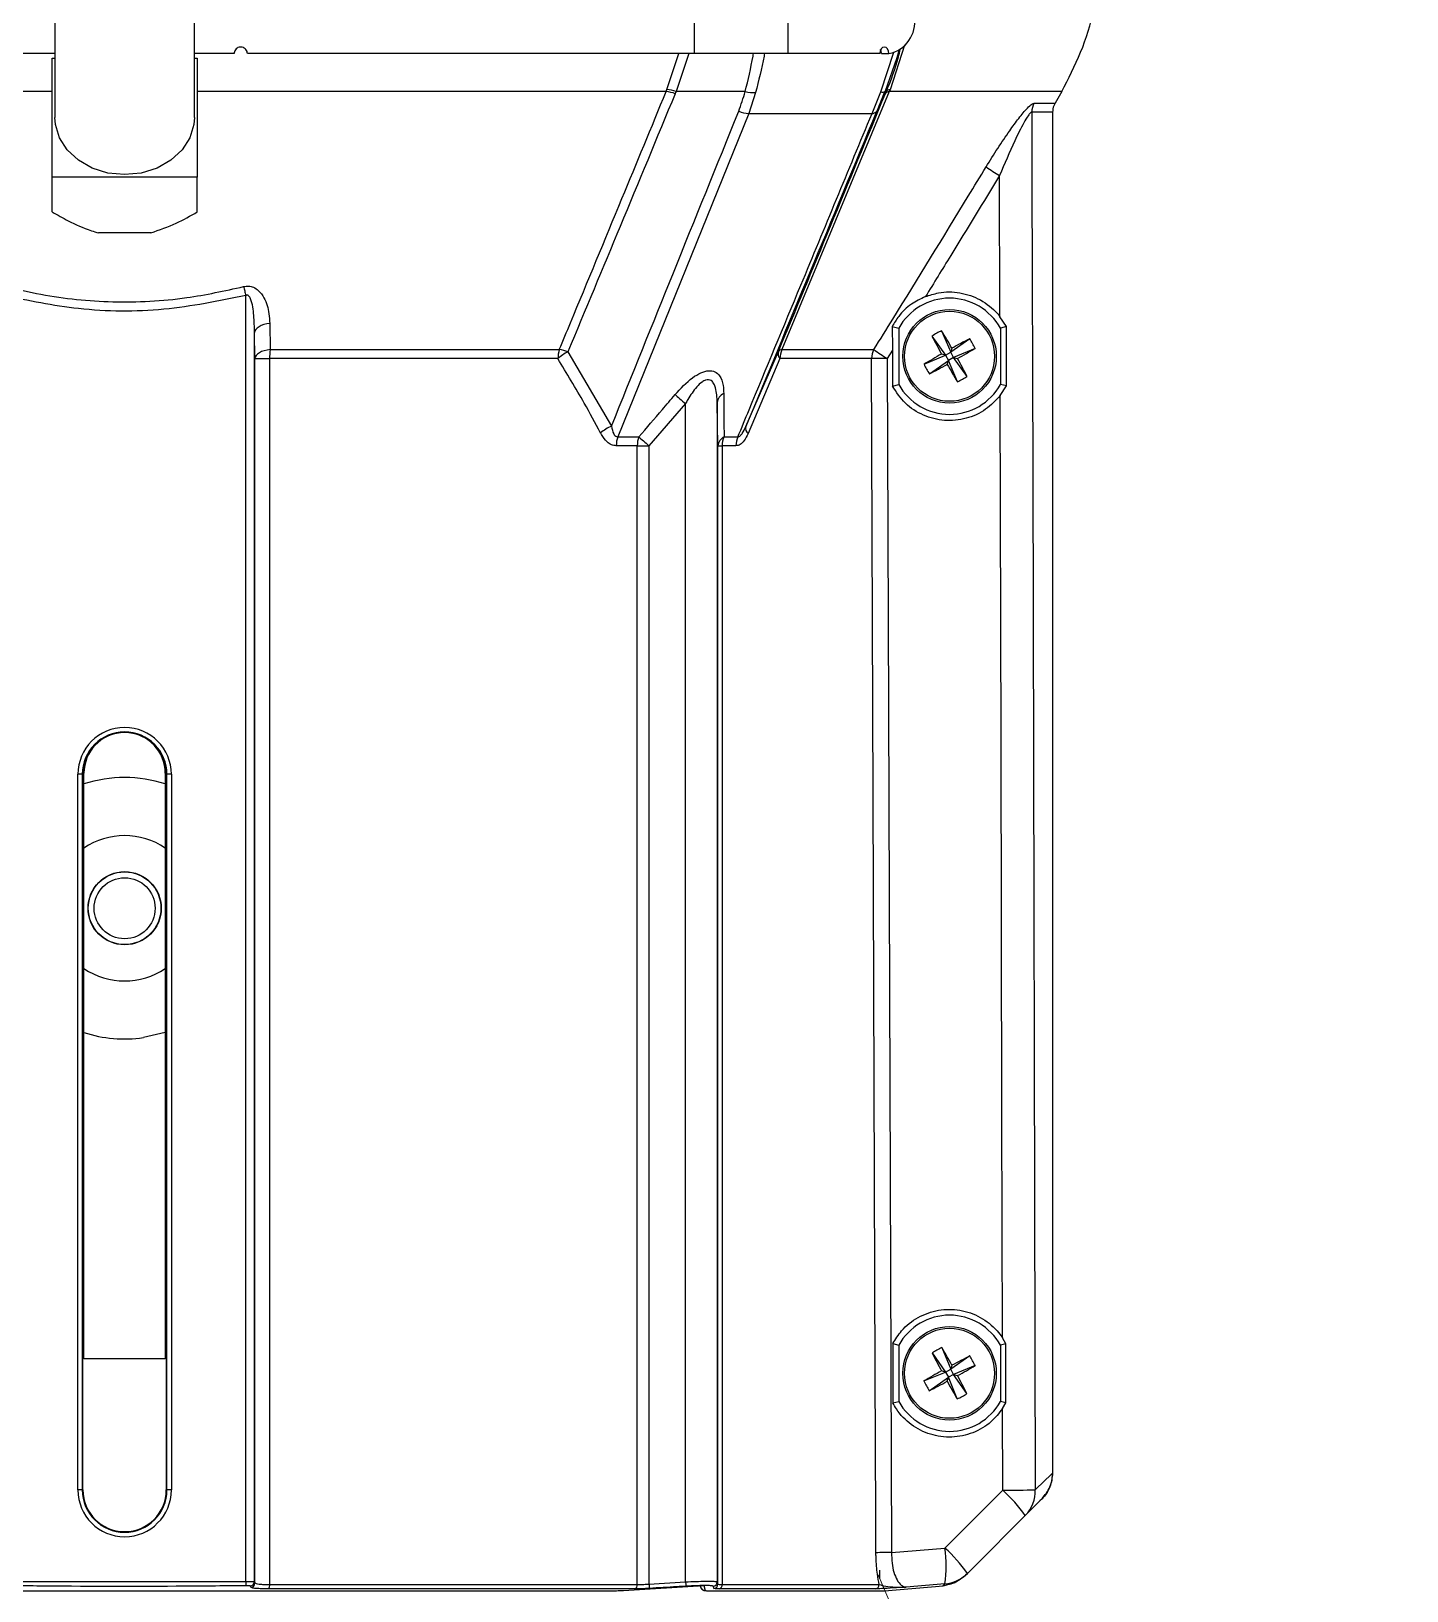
# Model space of a CAD drawing. Extents: x 11 to 120, y 2 to 94.
# Drawn here: x 54.86 to 59.6, y 74.88 to 80.25 of the extents above; entities that cross this region are included whole.
import ezdxf

# ---------------------------------------------------------------- set-up
doc = ezdxf.new("R2010")
doc.units = 0
doc.header["$MEASUREMENT"] = 0
doc.linetypes.add('SLD-Solid', pattern=[0])
doc.layers.add('OBJECT', color=7, linetype='CONTINUOUS')

msp = doc.modelspace()

# ---------------------------------------------------------------- linework, layer by layer
at = {"layer": 'OBJECT'}
for p, q in [((57.1482, 80.1709), (57.1482, 80.7509)), ((57.4714, 80.1709), (57.4714, 80.7509)), ((54.9465, 80.509), (54.9465, 79.9507)), ((55.4265, 79.9507), (55.4265, 80.5083)), ((57.8719, 80.1998), (57.8216, 80.0466)), ((54.9465, 80.1709), (54.809, 80.1709)), ((54.9365, 80.1554), (54.9465, 80.1554)), ((54.9365, 79.7459), (54.9365, 80.1554)), ((55.564, 80.1709), (55.4265, 80.1709)), ((55.4265, 80.1554), (55.4365, 80.1554)), ((55.4365, 80.1554), (55.4365, 79.7459)), ((57.1482, 80.1709), (55.609, 80.1709)), ((57.0537, 80.0469), (57.0941, 80.1709)), ((57.4714, 80.1709), (57.1482, 80.1709)), ((57.786, 80.1709), (57.4714, 80.1709)), ((57.7902, 80.0389), (57.8349, 80.1758)), ((57.7924, 80.1709), (57.8178, 80.1709)), ((54.9365, 80.04), (53.3221, 80.04)), ((57.0509, 80.04), (55.4365, 80.04)), ((57.0509, 80.04), (57.0537, 80.0469)), ((57.3231, 80.04), (57.0849, 80.04)), ((57.3588, 80.0366), (57.3349, 79.965)), ((57.8189, 80.04), (57.4495, 79.1519)), ((57.7595, 79.965), (57.7902, 80.0389)), ((57.8045, 80.0418), (57.8085, 80.0401)), ((57.8216, 80.0466), (57.8189, 80.04)), ((58.4125, 80.04), (57.8189, 80.04)), ((58.4125, 80.04), (58.3898, 80.0006)), ((58.3177, 80.0006), (58.3898, 80.0006)), ((57.3349, 79.965), (56.8842, 78.8519)), ((57.3349, 79.965), (57.7595, 79.965)), ((58.3814, 79.9696), (58.3096, 79.9696)), ((58.3814, 79.9696), (58.3814, 75.2858)), ((55.4365, 79.7459), (54.9365, 79.7459)), ((54.9365, 79.6257), (54.9365, 79.7459)), ((55.4365, 79.6257), (55.4365, 79.7459)), ((58.2001, 79.2654), (58.1989, 79.7507)), ((55.2766, 79.5537), (55.0965, 79.5537)), ((55.6038, 74.913), (55.6038, 79.3379)), ((55.6861, 79.2416), (55.6873, 79.1519)), ((57.829, 79.2315), (57.8515, 79.2259)), ((57.8515, 79.2259), (57.8515, 79.0322)), ((58.2221, 79.231), (58.2001, 79.2654)), ((58.2221, 79.231), (58.2015, 79.2259)), ((58.2015, 79.2259), (58.2015, 79.0322)), ((58.222, 79.0271), (58.2221, 79.231)), ((55.6338, 74.9119), (55.6338, 79.2106)), ((55.6352, 79.1209), (55.6338, 79.2106)), ((57.966, 79.1985), (58.0126, 79.133)), ((57.9992, 79.217), (58.0305, 79.143)), ((58.0959, 79.1895), (58.0305, 79.143)), ((55.6352, 74.9074), (55.6352, 79.1209)), ((55.6352, 79.1209), (55.6857, 79.1209)), ((55.6857, 79.1209), (55.6857, 74.902)), ((56.6784, 79.1209), (55.6857, 79.1209)), ((55.6873, 79.1519), (56.683, 79.1519)), ((56.7126, 79.1448), (56.8627, 78.8889)), ((57.3248, 78.8871), (57.4372, 79.1451)), ((57.4426, 79.1209), (57.3327, 78.8629)), ((57.7582, 79.1209), (57.4426, 79.1209)), ((57.4495, 79.1519), (57.7661, 79.1519)), ((57.8297, 79.1506), (57.8117, 79.1216)), ((57.8297, 79.1506), (57.8297, 79.0267)), ((57.9386, 79.1018), (58.0126, 79.133)), ((58.0126, 79.133), (57.9988, 79.1369)), ((58.0126, 79.133), (58.0305, 79.143)), ((58.0126, 79.133), (58.0225, 79.1151)), ((58.0405, 79.1251), (58.0225, 79.1151)), ((58.0344, 79.1567), (58.0305, 79.143)), ((58.0405, 79.1251), (58.0305, 79.143)), ((58.1145, 79.1563), (58.0405, 79.1251)), ((58.0405, 79.1251), (58.0542, 79.1212)), ((58.087, 79.0596), (58.0405, 79.1251)), ((57.9571, 79.0685), (58.0225, 79.1151)), ((58.0186, 79.1013), (58.0225, 79.1151)), ((58.0538, 79.0411), (58.0225, 79.1151)), ((57.8297, 79.0267), (57.8515, 79.0322)), ((58.2008, 78.9937), (58.222, 79.0271)), ((58.222, 79.0271), (58.2015, 79.0322)), ((57.1177, 78.966), (56.9917, 78.8209)), ((57.1177, 74.9111), (57.1177, 78.966)), ((57.2266, 78.97), (57.2266, 74.9112)), ((57.229, 78.8209), (57.2266, 78.97)), ((56.8842, 78.8519), (56.9567, 78.8519)), ((57.2501, 78.8519), (57.2977, 78.8519)), ((56.9513, 78.8209), (56.879, 78.8209)), ((56.9513, 74.902), (56.9513, 78.8209)), ((56.9513, 78.8209), (56.9917, 78.8209)), ((56.9917, 78.8209), (56.9917, 74.9036)), ((57.229, 74.9036), (57.229, 78.8209)), ((57.229, 78.8209), (57.2438, 78.8209)), ((57.2438, 78.8209), (57.2438, 74.902)), ((57.2912, 78.8209), (57.2438, 78.8209)), ((55.0257, 75.2275), (55.0257, 77.6905)), ((55.0407, 77.6905), (55.0257, 77.6905)), ((55.0407, 77.6905), (55.0407, 75.2275)), ((55.0407, 77.6905), (55.043, 77.6905)), ((55.0442, 77.694), (55.043, 77.694)), ((55.043, 75.2275), (55.043, 77.6905)), ((55.043, 75.2275), (55.043, 77.6905)), ((55.043, 77.6905), (55.043, 77.6905)), ((55.0442, 77.694), (55.0465, 77.694)), ((55.0442, 77.694), (55.0442, 75.6789)), ((55.0465, 75.6789), (55.0465, 77.694)), ((55.0465, 77.694), (55.0465, 77.694)), ((55.0465, 75.6789), (55.0465, 77.694)), ((55.3265, 77.694), (55.3265, 75.6789)), ((55.3288, 77.694), (55.3265, 77.694)), ((55.3265, 77.694), (55.3265, 75.6789)), ((55.3265, 77.694), (55.3265, 77.694)), ((55.3288, 77.694), (55.33, 77.694)), ((55.3288, 75.6789), (55.3288, 77.694)), ((55.33, 77.6905), (55.33, 75.2275)), ((55.3323, 77.6905), (55.33, 77.6905)), ((55.33, 77.6905), (55.33, 75.2275)), ((55.33, 77.6905), (55.33, 77.6905)), ((55.3473, 77.6905), (55.3323, 77.6905)), ((55.3323, 75.2275), (55.3323, 77.6905)), ((55.3473, 77.6905), (55.3473, 75.2275)), ((55.3265, 76.8018), (55.2511, 76.7842)), ((58.2208, 75.7307), (58.2085, 75.7514)), ((57.8311, 75.731), (57.8311, 75.5271)), ((57.8311, 75.731), (57.8515, 75.7259)), ((57.8515, 75.7259), (57.8515, 75.5322)), ((57.9667, 75.699), (58.0126, 75.6331)), ((58.0001, 75.7172), (58.0306, 75.6429)), ((58.0965, 75.6889), (58.0306, 75.6429)), ((58.2208, 75.7307), (58.2015, 75.7259)), ((58.2015, 75.7259), (58.2015, 75.5322)), ((58.2207, 75.5274), (58.2208, 75.7307)), ((55.3265, 75.6789), (55.0465, 75.6789)), ((57.9383, 75.6026), (58.0126, 75.6331)), ((58.0126, 75.6331), (57.9989, 75.6372)), ((58.0126, 75.6331), (58.0306, 75.6429)), ((58.0126, 75.6331), (58.0224, 75.6151)), ((58.0346, 75.6567), (58.0306, 75.6429)), ((58.0404, 75.6249), (58.0306, 75.6429)), ((58.1147, 75.6555), (58.0404, 75.6249)), ((57.9565, 75.5692), (58.0224, 75.6151)), ((58.0184, 75.6014), (58.0224, 75.6151)), ((58.0404, 75.6249), (58.0224, 75.6151)), ((58.0529, 75.5408), (58.0224, 75.6151)), ((58.0404, 75.6249), (58.0541, 75.6209)), ((58.0863, 75.5591), (58.0404, 75.6249)), ((57.8311, 75.5271), (57.8515, 75.5322)), ((58.2207, 75.5274), (58.2015, 75.5322)), ((58.2091, 75.5077), (58.2207, 75.5274)), ((58.2097, 75.2267), (58.2091, 75.5077)), ((55.0407, 75.2275), (55.0257, 75.2275)), ((55.0407, 75.2275), (55.043, 75.2275)), ((55.043, 75.2275), (55.043, 75.2275)), ((55.3323, 75.2275), (55.33, 75.2275)), ((55.33, 75.2275), (55.33, 75.2275)), ((55.3473, 75.2275), (55.3323, 75.2275)), ((57.827, 75.0121), (58.0104, 75.0274)), ((57.7864, 74.9222), (57.7864, 74.9517)), ((58.0879, 74.9404), (58.0817, 74.9342)), ((53.514, 74.8805), (56.859, 74.8805)), ((54.7692, 74.913), (55.6038, 74.913)), ((55.6338, 74.9119), (55.6352, 74.9074)), ((56.9424, 74.887), (55.6832, 74.887)), ((55.6857, 74.902), (56.9513, 74.902)), ((56.9039, 74.8819), (57.18, 74.8983)), ((56.9917, 74.9036), (57.1177, 74.9111)), ((57.1672, 74.8975), (57.1711, 74.8899)), ((57.18, 74.8983), (57.1854, 74.8818)), ((57.2027, 74.8805), (57.8027, 74.8805)), ((57.2266, 74.9112), (57.229, 74.9036)), ((57.7712, 74.887), (57.2334, 74.887)), ((57.2438, 74.902), (57.7844, 74.902)), ((57.8027, 74.8805), (58.0042, 74.8981)), ((58.0102, 74.9043), (57.8773, 74.8932)), ((58.0042, 74.8981), (58.0461, 74.9093))]:
    msp.add_line(p, q, dxfattribs=at)
at = {"layer": 'OBJECT', "color": 7, "linetype": 'SLD-Solid', "lineweight": 15}
msp.add_line((59.6007, 70.6852), (57.7809, 74.9352), dxfattribs=at)
at = {"layer": 'OBJECT', "flags": 128}
for points in [[(57.8178, 80.1709), (57.8166, 80.1795), (57.8132, 80.1868), (57.808, 80.1917), (57.8019, 80.1934), (57.7958, 80.1917), (57.7907, 80.1868), (57.7872, 80.1795), (57.786, 80.1709)], [(57.129, 80.1709), (57.0849, 80.04), (57.0849, 80.04), (57.0849, 80.04)], [(57.7924, 80.1709), (57.7912, 80.1795), (57.7892, 80.1844)], [(57.8514, 80.1806), (57.8454, 80.1564), (57.8045, 80.0418), (57.8045, 80.0418), (57.8045, 80.0418)], [(55.1865, 79.7541), (55.1291, 79.7598), (55.075, 79.7766), (55.0274, 79.8035), (54.989, 79.839), (54.9621, 79.8809), (54.9483, 79.927), (54.9465, 79.9507)], [(55.4265, 79.9507), (55.4248, 79.927), (55.4109, 79.8809), (55.384, 79.839), (55.3457, 79.8035), (55.298, 79.7766), (55.2439, 79.7598), (55.1865, 79.7541)], [(58.3096, 79.9696), (58.3102, 79.7363), (58.3128, 78.7363), (58.3215, 75.2281)], [(55.5961, 79.3689), (55.597, 79.3653), (55.5979, 79.3617), (55.5988, 79.3579), (55.5998, 79.354), (55.6008, 79.35), (55.6018, 79.346), (55.6028, 79.342), (55.6038, 79.3379)], [(55.6861, 79.2416), (55.6756, 79.2402), (55.6658, 79.2379), (55.6569, 79.2347), (55.6491, 79.2308), (55.6427, 79.2263), (55.638, 79.2214), (55.635, 79.2161), (55.6338, 79.2106)], [(55.6873, 79.1519), (55.6768, 79.1505), (55.667, 79.1481), (55.6581, 79.145), (55.6504, 79.1411), (55.6441, 79.1366), (55.6394, 79.1317), (55.6364, 79.1264), (55.6352, 79.1209)], [(57.7731, 75.0114), (57.7727, 75.1353), (57.7709, 75.6313), (57.7638, 77.6152), (57.7582, 79.1209)], [(57.8117, 79.1216), (57.8163, 77.9129), (57.8211, 76.6219), (57.827, 75.0121)], [(57.0813, 78.997), (57.0848, 78.994), (57.0887, 78.9907), (57.093, 78.987), (57.0976, 78.9831), (57.1024, 78.979), (57.1074, 78.9748), (57.1125, 78.9704), (57.1177, 78.966)], [(58.2085, 75.7514), (58.2067, 76.5177), (58.2036, 77.8087), (58.2008, 78.9937)], [(56.9567, 78.8519), (56.9602, 78.8489), (56.964, 78.8455), (56.9681, 78.8419), (56.9725, 78.838), (56.9771, 78.8339), (56.9819, 78.8297), (56.9868, 78.8253), (56.9917, 78.8209)], [(58.3215, 75.2281), (58.3539, 75.2593), (58.3739, 75.2785), (58.3814, 75.2858)], [(58.0104, 75.0274), (58.1869, 75.2039), (58.2097, 75.2267)], [(58.3448, 75.1974), (58.3376, 75.1901), (58.3183, 75.1709), (58.2872, 75.1397)], [(58.2872, 75.1397), (58.1107, 74.9632), (58.0879, 74.9404)], [(55.6038, 74.913), (55.6038, 74.9102), (55.6039, 74.9076), (55.6039, 74.9051), (55.6039, 74.9029), (55.604, 74.901), (55.604, 74.8995), (55.604, 74.8986), (55.604, 74.8981)], [(55.6204, 74.8924), (55.6196, 74.895), (55.619, 74.897)], [(56.9917, 74.9036), (56.9919, 74.9008), (56.9921, 74.8981), (56.9922, 74.8956), (56.9923, 74.8934), (56.9925, 74.8915), (56.9925, 74.8901), (56.9926, 74.8891), (56.9926, 74.8887)], [(57.1177, 74.9111), (57.1178, 74.9083), (57.118, 74.9056), (57.1181, 74.9031), (57.1183, 74.9009), (57.1184, 74.899), (57.1185, 74.8976), (57.1185, 74.8966), (57.1186, 74.8962)]]:
    msp.add_lwpolyline(points, dxfattribs=at)
at = {"layer": 'OBJECT'}
for centre, radius in [((58.0265, 79.129), 0.161), ((58.0265, 79.129), 0.1549), ((55.1865, 77.2295), 0.126), ((55.1865, 77.2295), 0.125), ((55.1865, 77.2295), 0.105), ((58.0265, 75.629), 0.161), ((58.0265, 75.629), 0.1549)]:
    msp.add_circle(centre, radius, dxfattribs=at)
for centre, radius, start, end in [((57.7957, 80.2803), 0.1116, 281.4217, 8.0493), ((57.0363, 79.908), 0.1328, 69.8858, 83.6662), ((57.0409, 79.9145), 0.133, 70.6912, 84.4688), ((57.3532, 80.1661), 0.1296, 256.5654, 272.4544), ((57.7946, 80.0535), 0.0153, 253.0297, 310.1257), ((57.8187, 80.024), 0.016, 89.4457, 145.4745), ((57.8211, 80.0312), 0.0155, 88.1294, 144.6107), ((58.3727, 79.9697), 0.0631, 150.6105, 180.0345), ((57.3438, 80.0914), 0.1268, 250.0709, 265.995), ((57.7613, 79.9827), 0.0178, 264.1259, 322.7179), ((58.5192, 80.2916), 0.6287, 234.3134, 239.3626), ((58.0265, 79.129), 0.2, 28.955, 151.045), ((58.1755, 78.8619), 0.3965, 116.3975, 121.8988), ((60.4243, 80.4689), 2.7672, 207.3299, 208.774), ((55.6244, 77.792), 2.7696, 29.523, 30.9658), ((59.3661, 76.7317), 2.7667, 117.3296, 118.7739), ((57.7593, 78.98), 0.3965, 26.3974, 31.8986), ((55.9835, 79.1217), 0.2978, 174.1818, 180.1562), ((56.7816, 79.1215), 0.1032, 162.8622, 180.3244), ((56.7955, 78.9894), 0.1761, 118.0935, 131.6791), ((56.6663, 79.0185), 0.1345, 69.8777, 82.8774), ((57.4627, 79.1381), 0.0264, 164.5314, 220.4528), ((57.4499, 79.1367), 0.0153, 91.5754, 146.3339), ((57.5142, 79.1212), 0.0717, 154.6011, 180.2045), ((57.8227, 79.121), 0.0645, 151.3445, 180.0721), ((57.8137, 76.9431), 2.1785, 90.0507, 91.459), ((58.1541, 79.687), 0.661, 234.052, 238.802), ((59.3616, 76.7303), 2.7656, 119.5219, 120.9668), ((56.6914, 81.5277), 2.7656, 299.5219, 300.9668), ((55.6287, 77.7892), 2.7672, 27.3299, 28.774), ((58.2937, 79.278), 0.3965, 206.3974, 211.8986), ((56.6869, 81.5264), 2.7667, 297.3296, 298.7739), ((60.4286, 80.4661), 2.7696, 209.523, 210.9658), ((58.0265, 79.129), 0.2, 208.955, 331.045), ((57.8775, 79.3962), 0.3965, 296.3975, 301.8988), ((57.2648, 78.966), 0.0383, 114.1736, 174.0533), ((56.9322, 78.7379), 0.1662, 114.7211, 130.0946), ((56.971, 78.8214), 0.092, 160.6459, 180.3185), ((57.0399, 78.8214), 0.0886, 159.8559, 180.3127), ((57.2674, 78.8174), 0.0386, 116.6095, 174.7724), ((57.3213, 78.8213), 0.0775, 156.7005, 180.2625), ((57.3672, 78.8213), 0.076, 156.1961, 180.2505), ((57.3497, 78.8818), 0.0255, 168.0639, 228.0063), ((55.1865, 77.6905), 0.1608, 0, 180), ((55.1865, 77.6905), 0.1458, 0, 180), ((55.1865, 77.6905), 0.1435, 0, 180), ((55.1865, 77.6905), 0.1435, 90, 180), ((55.1865, 77.694), 0.14, 93.1441, 180), ((55.1865, 77.6905), 0.1435, 0, 90), ((55.1865, 77.694), 0.14, 0, 86.8559), ((55.1865, 77.2295), 0.45, 71.8731, 108.1269), ((55.1865, 77.2295), 0.25, 55.9428, 124.0572), ((55.1865, 77.2295), 0.25, 235.9428, 304.0572), ((55.1865, 77.2295), 0.45, 251.8731, 278.2487), ((58.0265, 75.629), 0.2, 28.955, 151.045), ((58.173, 75.3604), 0.3965, 115.849, 121.3498), ((60.4389, 76.9468), 2.7693, 206.7815, 208.2244), ((55.6145, 74.3167), 2.7663, 28.973, 30.4175), ((59.3434, 73.2184), 2.7673, 116.7806, 118.2246), ((57.7579, 75.4826), 0.3965, 25.8486, 31.3499), ((59.3394, 73.2161), 2.7674, 118.9733, 120.4172), ((56.7161, 78.0376), 2.7624, 298.972, 300.4185), ((58.295, 75.7754), 0.3964, 205.8477, 211.3499), ((56.7087, 78.0414), 2.7692, 296.7815, 298.2245), ((60.436, 76.94), 2.7635, 208.9723, 210.4183), ((55.6159, 74.3122), 2.7672, 26.7807, 28.2247), ((58.0265, 75.629), 0.2, 208.955, 331.045), ((57.8801, 75.8975), 0.3964, 295.8473, 301.3499), ((55.1865, 75.2275), 0.1608, 180, 0), ((55.1865, 75.2275), 0.1458, 180, 0), ((55.1865, 75.2275), 0.1435, 180, 0), ((58.2197, 78.8301), 3.6034, 269.8416, 271.6188), ((57.8523, 74.8302), 0.5338, 35.4403, 47.9687), ((58.2032, 75.2231), 0.1184, 315.2081, 2.4153), ((57.8278, 72.8973), 2.1148, 90.0216, 91.4817), ((57.6359, 74.9666), 0.3794, 350.5503, 9.2211), ((57.6531, 74.631), 0.5337, 35.4392, 47.9698), ((57.9996, 75.0288), 0.1249, 274.8624, 314.9988), ((55.6188, 74.912), 0.015, 270.8211, 359.7549), ((55.6202, 74.9074), 0.015, 270.841, 359.7525), ((55.6592, 74.8988), 0.0267, 333.9173, 6.8856), ((56.9375, 74.9001), 0.0139, 290.3895, 7.8654), ((57.1844, 74.8968), 0.015, 207.4218, 273.8765), ((57.2116, 74.9113), 0.015, 273.6369, 359.8881), ((57.214, 74.9036), 0.015, 273.7606, 359.8957), ((57.2299, 74.9006), 0.014, 284.5216, 5.7315), ((57.7696, 74.9017), 0.0148, 276.3028, 0.9978)]:
    msp.add_arc(centre, radius, start, end, dxfattribs=at)
for points, knots in [([(58.4125, 80.04), (58.4356, 80.0845), (58.4823, 80.1746), (58.5339, 80.3427), (58.5418, 80.467), (58.5464, 80.54)], [0, 0, 0, 0, 0.287513, 0.581795, 1, 1, 1, 1]), ([(55.609, 80.1709), (55.6088, 80.1734), (55.6083, 80.1785), (55.6044, 80.1852), (55.5988, 80.1903), (55.5917, 80.1932), (55.584, 80.1937), (55.5765, 80.1916), (55.5702, 80.1871), (55.5658, 80.1807), (55.5641, 80.175), (55.564, 80.1717), (55.564, 80.1709)], [0, 0, 0, 0, 0.1063618, 0.2127134, 0.3194557, 0.426997, 0.5352335, 0.6437512, 0.7520407, 0.8597217, 0.9667095, 1, 1, 1, 1]), ([(57.3231, 80.04), (57.3231, 80.04), (57.3332, 80.0802), (57.3429, 80.1232), (57.3509, 80.168), (57.3514, 80.1709)], [0, 0, 0, 0, 0.000018, 0.935388, 1, 1, 1, 1]), ([(57.3894, 80.1709), (57.3889, 80.1679), (57.3803, 80.1218), (57.3692, 80.0777), (57.3588, 80.0366)], [0, 0, 0, 0, 0.0663721, 1, 1, 1, 1]), ([(57.8085, 80.0401), (57.8085, 80.0401), (57.8248, 80.0782), (57.8428, 80.1256), (57.8547, 80.1765), (57.8567, 80.185)], [0, 0, 0, 0, 0.000015, 0.831424, 1, 1, 1, 1]), ([(56.683, 79.1519), (56.6958, 79.1828), (56.7678, 79.3561), (56.8905, 79.652), (57.0002, 79.9173), (57.0509, 80.04)], [0, 0, 0, 0, 0.104198, 0.585846, 1, 1, 1, 1]), ([(57.0819, 80.0327), (57.0188, 79.8805), (56.8959, 79.5843), (56.7725, 79.2885), (56.7126, 79.1448)], [0, 0, 0, 0, 0.514049, 1, 1, 1, 1]), ([(57.0849, 80.04), (57.0849, 80.04), (57.084, 80.0375), (57.083, 80.0351), (57.0819, 80.0327)], [0, 0, 0, 0, 0.000279, 1, 1, 1, 1]), ([(57.3006, 79.9723), (57.3086, 79.9948), (57.3166, 80.0173), (57.3231, 80.04), (57.3231, 80.04)], [0, 0, 0, 0, 0.99997, 1, 1, 1, 1]), ([(57.4372, 79.1451), (57.497, 79.289), (57.62, 79.5848), (57.7426, 79.881), (57.8056, 80.0331)], [0, 0, 0, 0, 0.486388, 1, 1, 1, 1]), ([(57.8045, 80.0418), (57.8045, 80.0418), (57.7945, 80.0183), (57.785, 79.9951), (57.7755, 79.9719)], [0, 0, 0, 0, 0.000029, 1, 1, 1, 1]), ([(57.8056, 80.0331), (57.8065, 80.0354), (57.8075, 80.0378), (57.8085, 80.0401), (57.8085, 80.0401)], [0, 0, 0, 0, 0.999705, 1, 1, 1, 1]), ([(58.1525, 79.781), (58.1658, 79.8024), (58.1922, 79.8451), (58.2303, 79.9015), (58.2651, 79.9492), (58.2915, 79.981), (58.3096, 79.9981), (58.3152, 79.9999), (58.3177, 80.0006)], [0, 0, 0, 0, 0.227374, 0.454238, 0.628217, 0.803357, 0.912623, 1, 1, 1, 1]), ([(58.3898, 80.0006), (58.3868, 79.9943), (58.3821, 79.9844), (58.3816, 79.9735), (58.3814, 79.9696)], [0, 0, 0, 0, 0.643557, 1, 1, 1, 1]), ([(56.8627, 78.8889), (56.9336, 79.0646), (57.0793, 79.4257), (57.2255, 79.7869), (57.3006, 79.9723)], [0, 0, 0, 0, 0.486656, 1, 1, 1, 1]), ([(57.2977, 78.8519), (57.3106, 78.8829), (57.3829, 79.0569), (57.5372, 79.4279), (57.678, 79.768), (57.7595, 79.965)], [0, 0, 0, 0, 0.083466, 0.469044, 1, 1, 1, 1]), ([(57.7755, 79.9719), (57.6986, 79.7864), (57.5487, 79.4247), (57.3981, 79.0632), (57.3248, 78.8871)], [0, 0, 0, 0, 0.513008, 1, 1, 1, 1]), ([(58.3096, 79.9696), (58.3081, 79.9691), (58.3048, 79.9678), (58.2952, 79.9551), (58.2767, 79.9239), (58.2423, 79.8543), (58.2158, 79.7911), (58.1989, 79.7507)], [0, 0, 0, 0, 0.062412, 0.139208, 0.265335, 0.530913, 1, 1, 1, 1]), ([(57.7661, 79.1519), (57.7878, 79.1871), (57.8966, 79.3627), (58.0253, 79.5724), (58.1319, 79.7472), (58.1525, 79.781)], [0, 0, 0, 0, 0.167872, 0.839364, 1, 1, 1, 1]), ([(58.1989, 79.7507), (58.1428, 79.6589), (58.0579, 79.5201), (57.9725, 79.3815), (57.9435, 79.3344)], [0, 0, 0, 0, 0.660515, 1, 1, 1, 1]), ([(54.9365, 79.6257), (54.9548, 79.6154), (54.9969, 79.5919), (55.0507, 79.5674), (55.0882, 79.5562), (55.0965, 79.5537)], [0, 0, 0, 0, 0.37695, 0.863751, 1, 1, 1, 1]), ([(55.2766, 79.5537), (55.3066, 79.5642), (55.3648, 79.5846), (55.4131, 79.6123), (55.4365, 79.6257)], [0, 0, 0, 0, 0.515407, 1, 1, 1, 1]), ([(55.6038, 79.3379), (55.5103, 79.3191), (55.3205, 79.2808), (55.0369, 79.283), (54.855, 79.3203), (54.7692, 79.3379)], [0, 0, 0, 0, 0.339274, 0.688484, 1, 1, 1, 1]), ([(54.777, 79.3689), (54.8173, 79.3595), (54.9383, 79.3313), (55.1474, 79.3109), (55.3829, 79.3219), (55.531, 79.3546), (55.5961, 79.3689)], [0, 0, 0, 0, 0.149978, 0.450605, 0.7586588, 1, 1, 1, 1]), ([(55.5961, 79.3689), (55.6019, 79.3698), (55.6136, 79.3717), (55.6317, 79.3667), (55.6509, 79.3537), (55.6723, 79.3236), (55.6839, 79.2837), (55.6855, 79.253), (55.6861, 79.2416)], [0, 0, 0, 0, 0.0872967, 0.1745381, 0.2847023, 0.4644366, 0.8023505, 1, 1, 1, 1]), ([(55.6338, 79.2106), (55.6332, 79.2302), (55.6319, 79.2694), (55.6271, 79.3112), (55.6172, 79.3325), (55.6144, 79.3365), (55.6115, 79.3388), (55.6092, 79.3397), (55.6067, 79.3395), (55.6049, 79.3387), (55.604, 79.3381), (55.6038, 79.3379)], [0, 0, 0, 0, 0.41911, 0.839951, 0.880199, 0.924728, 0.942601, 0.960653, 0.976828, 0.994027, 1, 1, 1, 1]), ([(57.9435, 79.3344), (57.9269, 79.3263), (57.8918, 79.3092), (57.854, 79.2734), (57.8361, 79.2435), (57.829, 79.2315)], [0, 0, 0, 0, 0.350763, 0.739166, 1, 1, 1, 1]), ([(57.9435, 79.3344), (57.9581, 79.3393), (57.9964, 79.3519), (58.0632, 79.3513), (58.1346, 79.3266), (58.1784, 79.292), (58.1971, 79.2691), (58.2001, 79.2654)], [0, 0, 0, 0, 0.162696, 0.424831, 0.687546, 0.950209, 1, 1, 1, 1]), ([(57.829, 79.2315), (57.8291, 79.2221), (57.8296, 79.1969), (57.8296, 79.1684), (57.8297, 79.1506)], [0, 0, 0, 0, 0.372319, 1, 1, 1, 1]), ([(56.8251, 78.865), (56.8066, 78.8993), (56.7598, 78.9856), (56.7091, 79.07), (56.6784, 79.1209)], [0, 0, 0, 0, 0.396331, 1, 1, 1, 1]), ([(57.0813, 78.997), (57.1008, 79.0182), (57.1283, 79.0482), (57.1701, 79.0736), (57.1973, 79.0813), (57.2202, 79.0773), (57.2384, 79.0604), (57.2476, 79.0332), (57.2487, 79.0104), (57.2491, 79.001)], [0, 0, 0, 0, 0.269459, 0.38121, 0.493906, 0.593567, 0.708386, 0.879636, 1, 1, 1, 1]), ([(57.2266, 78.97), (57.2259, 78.9875), (57.2248, 79.0109), (57.2157, 79.035), (57.2077, 79.0452), (57.1974, 79.0493), (57.1862, 79.0478), (57.1717, 79.0397), (57.1495, 79.0179), (57.1315, 78.9909), (57.1202, 78.9706), (57.1177, 78.966)], [0, 0, 0, 0, 0.248555, 0.333335, 0.418737, 0.477068, 0.535602, 0.604493, 0.713168, 0.934337, 1, 1, 1, 1]), ([(58.2008, 78.9937), (58.185, 78.9768), (58.1522, 78.9416), (58.084, 78.9116), (58.0088, 78.9042), (57.9354, 78.9228), (57.8708, 78.9639), (57.8434, 79.0058), (57.8297, 79.0267)], [0, 0, 0, 0, 0.156109, 0.324409, 0.493191, 0.662433, 0.831758, 1, 1, 1, 1]), ([(56.9567, 78.8519), (56.9838, 78.8831), (57.0257, 78.9312), (57.0668, 78.9799), (57.0813, 78.997)], [0, 0, 0, 0, 0.648493, 1, 1, 1, 1]), ([(57.2491, 79.001), (57.2493, 78.9698), (57.2496, 78.9198), (57.25, 78.8704), (57.2501, 78.8519)], [0, 0, 0, 0, 0.624895, 1, 1, 1, 1]), ([(56.879, 78.8209), (56.8734, 78.8217), (56.8622, 78.8232), (56.8439, 78.8365), (56.8323, 78.852), (56.8261, 78.8634), (56.8251, 78.865)], [0, 0, 0, 0, 0.254854, 0.508629, 0.928591, 1, 1, 1, 1]), ([(56.8627, 78.8889), (56.8645, 78.8793), (56.8667, 78.8671), (56.8743, 78.8559), (56.8792, 78.8522), (56.8828, 78.852), (56.8842, 78.8519)], [0, 0, 0, 0, 0.580896, 0.740074, 0.900891, 1, 1, 1, 1]), ([(57.3327, 78.8629), (57.3285, 78.8544), (57.3212, 78.8391), (57.3065, 78.8238), (57.2961, 78.8219), (57.2912, 78.8209)], [0, 0, 0, 0, 0.395776, 0.712488, 1, 1, 1, 1]), ([(57.2977, 78.8519), (57.2991, 78.8521), (57.3019, 78.8524), (57.3072, 78.8564), (57.3158, 78.8672), (57.3211, 78.8789), (57.3248, 78.8871)], [0, 0, 0, 0, 0.128042, 0.255392, 0.479322, 1, 1, 1, 1]), ([(55.3288, 77.694), (55.3284, 77.7105), (55.328, 77.7285), (55.3194, 77.7437), (55.3186, 77.745)], [0, 0, 0, 0, 0.912775, 1, 1, 1, 1]), ([(57.8311, 75.731), (57.8405, 75.7462), (57.8628, 75.7824), (57.917, 75.8247), (57.9875, 75.8499), (58.0629, 75.8501), (58.1339, 75.8252), (58.1819, 75.7877), (58.2025, 75.7596), (58.2085, 75.7514)], [0, 0, 0, 0, 0.117568, 0.279861, 0.442586, 0.605907, 0.769589, 0.933238, 1, 1, 1, 1]), ([(58.2091, 75.5077), (58.1966, 75.4918), (58.1689, 75.4565), (58.1075, 75.4207), (58.0341, 75.4052), (57.9593, 75.4152), (57.8922, 75.4494), (57.8513, 75.4916), (57.8351, 75.5201), (57.8311, 75.5271)], [0, 0, 0, 0, 0.132307, 0.294526, 0.457212, 0.620426, 0.783854, 0.947086, 1, 1, 1, 1]), ([(58.3814, 75.2858), (58.3796, 75.2694), (58.3761, 75.239), (58.3577, 75.2107), (58.3464, 75.199), (58.3448, 75.1974)], [0, 0, 0, 0, 0.499401, 0.929163, 1, 1, 1, 1]), ([(58.3448, 75.1974), (58.3551, 75.2102), (58.3741, 75.2342), (58.3811, 75.2672), (58.3814, 75.2835), (58.3814, 75.2858)], [0, 0, 0, 0, 0.499397, 0.929176, 1, 1, 1, 1]), ([(57.7844, 74.902), (57.7821, 74.9135), (57.7766, 74.9415), (57.7735, 74.9808), (57.7732, 75.0061), (57.7731, 75.0114)], [0, 0, 0, 0, 0.355604, 0.866053, 1, 1, 1, 1]), ([(57.827, 75.0121), (57.8271, 74.9998), (57.8273, 74.9754), (57.8345, 74.9426), (57.8456, 74.9162), (57.8605, 74.8968), (57.8714, 74.8944), (57.8773, 74.8932)], [0, 0, 0, 0, 0.182198, 0.364245, 0.551043, 0.759195, 1, 1, 1, 1]), ([(58.0817, 74.9342), (58.0704, 74.9248), (58.0477, 74.9059), (58.0187, 74.9007), (58.0042, 74.8981)], [0, 0, 0, 0, 0.5, 1, 1, 1, 1]), ([(55.604, 74.8981), (55.594, 74.8979), (55.544, 74.8973), (55.334, 74.8952), (55.0657, 74.8948), (54.8373, 74.8973), (54.769, 74.8981)], [0, 0, 0, 0, 0.035928, 0.179639, 0.754501, 1, 1, 1, 1]), ([(55.6038, 74.913), (55.6072, 74.913), (55.6139, 74.913), (55.6229, 74.9129), (55.6297, 74.9126), (55.6332, 74.9123), (55.6336, 74.912), (55.6338, 74.9119)], [0, 0, 0, 0, 0.218059, 0.436117, 0.654231, 0.872516, 1, 1, 1, 1]), ([(55.619, 74.897), (55.6188, 74.8971), (55.6184, 74.8974), (55.6157, 74.8978), (55.6118, 74.898), (55.6076, 74.8981), (55.605, 74.8981), (55.604, 74.8981)], [0, 0, 0, 0, 0.219082, 0.438182, 0.656825, 0.874764, 1, 1, 1, 1]), ([(55.6832, 74.887), (55.6748, 74.8871), (55.6582, 74.8873), (55.6381, 74.8884), (55.6238, 74.8902), (55.6215, 74.8917), (55.6204, 74.8924)], [0, 0, 0, 0, 0.24726, 0.494506, 0.742148, 1, 1, 1, 1]), ([(55.6352, 74.9074), (55.6361, 74.9067), (55.6378, 74.9052), (55.6491, 74.9034), (55.6653, 74.9022), (55.6789, 74.9021), (55.6857, 74.902)], [0, 0, 0, 0, 0.249667, 0.499371, 0.748128, 1, 1, 1, 1]), ([(56.859, 74.8805), (56.8656, 74.8805), (56.8791, 74.8806), (56.8955, 74.8815), (56.9039, 74.8819)], [0, 0, 0, 0, 0.4877, 1, 1, 1, 1]), ([(56.9926, 74.8887), (56.9839, 74.8882), (56.9655, 74.8873), (56.9503, 74.8871), (56.9424, 74.887)], [0, 0, 0, 0, 0.474046, 1, 1, 1, 1]), ([(56.9513, 74.902), (56.957, 74.902), (56.9684, 74.9022), (56.9832, 74.903), (56.9909, 74.9036), (56.9917, 74.9036)], [0, 0, 0, 0, 0.471916, 0.943784, 1, 1, 1, 1]), ([(57.1186, 74.8962), (57.1086, 74.8956), (57.0666, 74.893), (57.0246, 74.8906), (56.9926, 74.8887)], [0, 0, 0, 0, 0.2377672, 1, 1, 1, 1]), ([(57.1177, 74.9111), (57.1299, 74.9117), (57.1544, 74.9128), (57.187, 74.9136), (57.2117, 74.9134), (57.2245, 74.9125), (57.2261, 74.9116), (57.2266, 74.9112)], [0, 0, 0, 0, 0.216872, 0.433758, 0.650331, 0.86677, 1, 1, 1, 1]), ([(57.2126, 74.8963), (57.2114, 74.8969), (57.2089, 74.898), (57.1923, 74.8986), (57.1681, 74.8984), (57.142, 74.8975), (57.125, 74.8965), (57.1186, 74.8962)], [0, 0, 0, 0, 0.2168, 0.433617, 0.650078, 0.866405, 1, 1, 1, 1]), ([(57.1711, 74.8899), (57.1704, 74.8919), (57.1695, 74.8944), (57.1687, 74.8971), (57.1685, 74.8976)], [0, 0, 0, 0, 0.807655, 1, 1, 1, 1]), ([(57.1712, 74.89), (57.1714, 74.8895), (57.1721, 74.8877), (57.1743, 74.8854), (57.1772, 74.8834), (57.1799, 74.8822), (57.1824, 74.8815), (57.1872, 74.8807), (57.1939, 74.8804), (57.2029, 74.8804), (57.2064, 74.8804)], [0, 0, 0, 0, 0.0232042, 0.0915412, 0.1528326, 0.2098627, 0.2739319, 0.38264, 0.7588549, 1, 1, 1, 1]), ([(57.1854, 74.8818), (57.1864, 74.8814), (57.1884, 74.8806), (57.1979, 74.8805), (57.2027, 74.8805)], [0, 0, 0, 0, 0.494003, 1, 1, 1, 1]), ([(57.2149, 74.8886), (57.2148, 74.8892), (57.214, 74.8917), (57.2132, 74.8943), (57.2126, 74.8963)], [0, 0, 0, 0, 0.2260629, 1, 1, 1, 1]), ([(57.2334, 74.887), (57.2283, 74.8871), (57.2179, 74.8872), (57.2159, 74.8881), (57.2149, 74.8886)], [0, 0, 0, 0, 0.488114, 1, 1, 1, 1]), ([(57.229, 74.9036), (57.2297, 74.9031), (57.2312, 74.9022), (57.2395, 74.902), (57.2438, 74.902)], [0, 0, 0, 0, 0.487924, 1, 1, 1, 1]), ([(57.8773, 74.8932), (57.8772, 74.8932), (57.862, 74.8921), (57.8319, 74.8901), (57.792, 74.8876), (57.7778, 74.8872), (57.7712, 74.887)], [0, 0, 0, 0, 0.00268, 0.34979, 0.701238, 1, 1, 1, 1]), ([(57.7844, 74.902), (57.7912, 74.9001), (57.8126, 74.8943), (57.8525, 74.8916), (57.8772, 74.8932), (57.8773, 74.8932)], [0, 0, 0, 0, 0.319161, 0.99706, 1, 1, 1, 1]), ([(58.0042, 74.8981), (58.0044, 74.8983), (58.005, 74.8989), (58.0083, 74.9023), (58.0102, 74.9043)], [0, 0, 0, 0, 0.423826, 1, 1, 1, 1])]:
    msp.add_open_spline(points, degree=3, knots=knots, dxfattribs=at)

doc.saveas('drawing.dxf')
